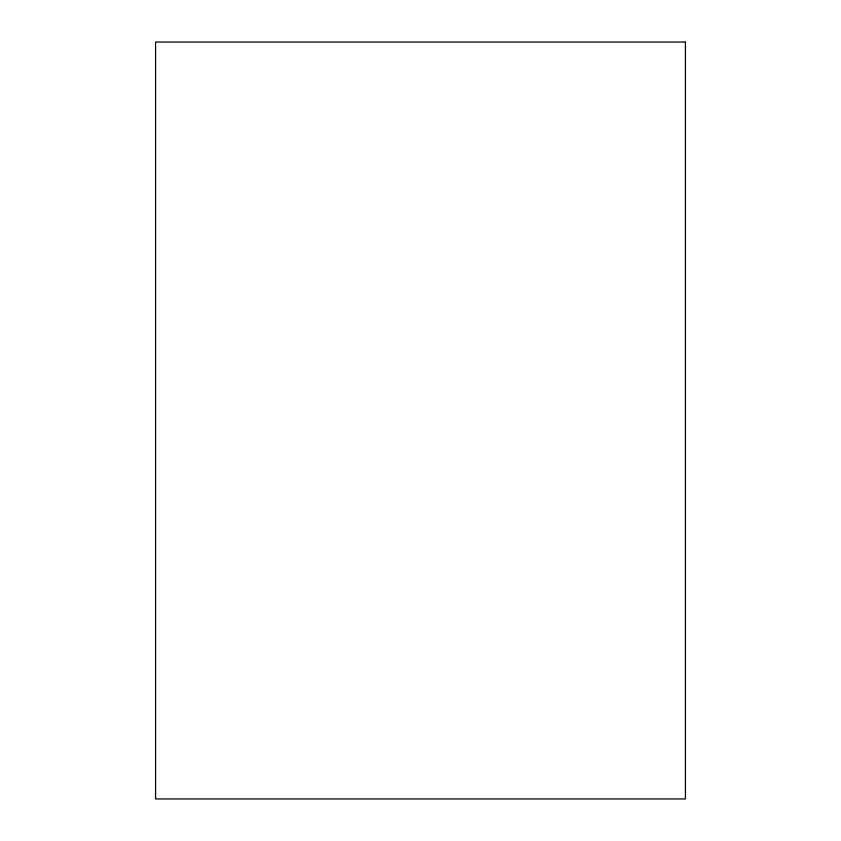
<?xml version="1.0" encoding="UTF-8"?>
<svg xmlns="http://www.w3.org/2000/svg" width="841" height="841" viewBox="0 0 841 841"><rect width="100%" height="100%" fill="white"/><g stroke="black" fill="none" stroke-linecap="round" stroke-linejoin="round"><path stroke-width="1.26" d="M685.415 42.05L155.585 42.05L155.585 798.95L685.415 798.95L685.415 42.05"/></g></svg>
